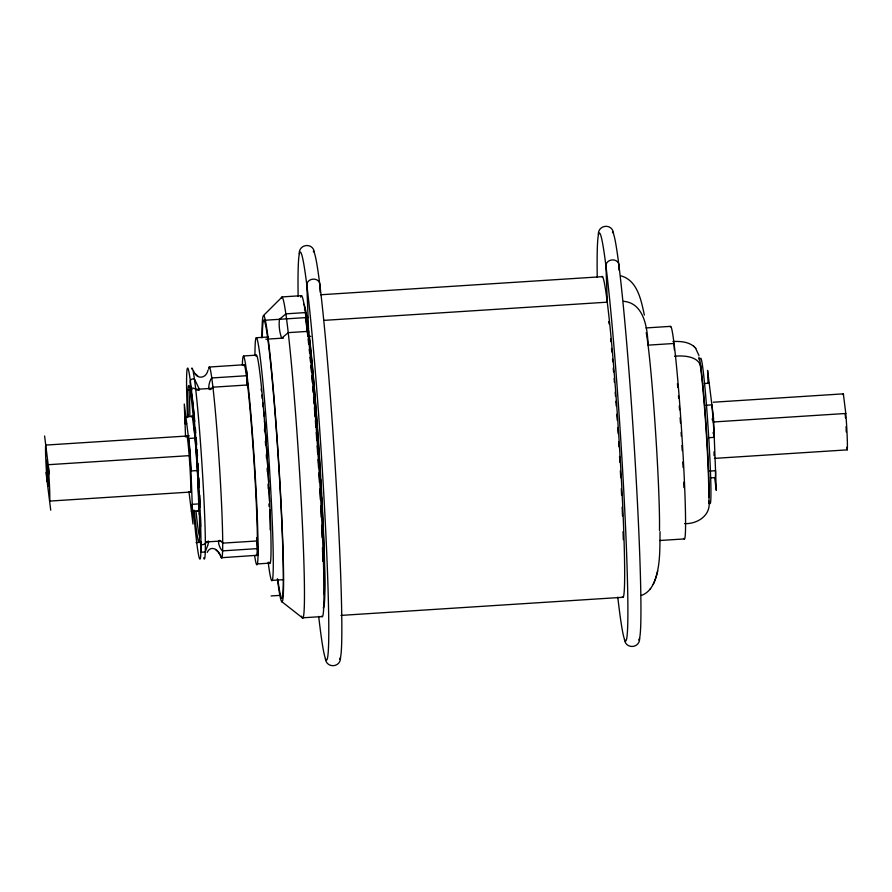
<?xml version="1.0" encoding="UTF-8"?>
<svg xmlns="http://www.w3.org/2000/svg" width="892" height="892" viewBox="0 0 892 892"><rect width="100%" height="100%" fill="white"/><g stroke="black" fill="none" stroke-linecap="round" stroke-linejoin="round"><path stroke-width="1.34" d="M660.047 531.632C659.757 549.349 660.693 567.959 653.212 584.461M247.619 386.693L247.541 387.44M708.928 501.126C711.27 515.197 697.421 524.206 684.632 523.615M199.351 389.614C198.671 392.926 190.832 383.727 191.133 390.852C191.234 386.414 187.287 377.662 194.478 379.078L199.34 389.135M200.488 541.422L200.878 552.248L205.216 551.981L207.669 545.525M299.255 253.941C298.675 243.784 313.137 242.323 314.408 252.436M340.51 657.337C341.056 667.551 326.583 668.788 325.346 658.709M598.365 234.73C597.785 224.572 612.246 223.111 613.518 233.225M639.62 638.126C640.155 648.339 625.682 649.566 624.456 639.497M657.727 570.969C655.397 580.592 651.684 591.864 641.359 595.432M207.769 545.28C210.746 535.222 205.416 546.484 200.979 544.544M208.037 370.091C206.119 378.944 196.508 379.736 193.698 371.094M650.023 589.389L650.569 588.542M207.2 552.427C210.479 545.157 217.704 548.981 219.923 554.724L219.12 553.096L221.472 557.712L256.483 555.348M263.553 315.478L282.173 296.913L301.674 295.665M209.118 367.047L244.196 364.739M257.286 540.953L256.829 537.764L257.922 555.114L257.286 540.953L222.654 543.139C215.998 534.754 218.518 547.956 222.554 550.866L257.208 548.636M320.719 294.761L602.646 276.654M263.463 320.328L308.42 317.44M324.008 320.362L607.329 302.165L605.924 265.783A6.523 5.452 -7.1 0 1 612.224 259.906A6.523 5.452 -7.1 0 1 618.937 264.946L619.137 270.332M265.827 339.216L283.533 338.079M308.063 336.507L310.784 336.329M646.031 327.933L670.673 326.349M243.427 355.975L256.428 355.139M246.471 375.733L211.817 377.963C208.929 380.594 206.32 395.301 212.976 387.184L247.63 384.965L246.415 370.102L247.207 385.701M186.562 389.96L192.081 389.603M196.218 389.336L212.764 388.276M185.893 416.82L194.021 416.296M704.312 383.527L709.185 383.214A47.834 1.884 86.3 0 0 708.616 383.27M186.673 423.644L185.045 423.745A47.834 1.884 86.3 0 1 185.893 416.798M189.327 435.865L45.737 445.086A28.254 1.115 86.3 0 0 47.131 481.479M713.299 402.214L843.353 393.851L845.806 413.475A28.254 1.115 86.3 0 1 847.199 449.869L714.447 458.388M195.649 438.017L188.602 438.474A47.834 1.884 86.3 0 1 190.955 470.965L197.466 470.563A47.867 1.884 86.3 0 0 195.103 437.994L192.393 416.408M705.94 405.236L711.894 404.857A47.834 1.884 86.3 0 1 714.258 437.348L708.839 437.716M189.071 455.656L48.19 464.71A28.254 1.115 86.3 0 1 49.595 501.092L190.475 492.05M713.054 422.005L845.806 413.475M199.284 503.88L192.237 504.326A47.834 1.884 86.3 0 1 191.401 511.25L199.529 510.726M709.575 471.099L715.54 470.72A47.834 1.884 86.3 0 1 714.693 477.633M710.355 477.911L714.158 477.677M196.028 542.615L201.547 542.258M205.684 541.99L220.859 541.02M256.539 563.989L269.54 563.153M659.723 540.507L684.365 538.924M271.135 595.945L280.679 595.332M321.912 616.573L302.399 617.822L281.582 601.498M340.978 615.402L622.906 597.294M271.581 580.413L283.545 579.688M256.283 337.722L268.514 337.009M674.586 356.22C684.309 355.328 700.543 356.209 701.157 369.098M672.914 341.502C680.15 341.212 688.267 341.658 694.032 346.542M623.486 301.306C644.292 303.001 647.525 328.669 648.083 345.148L674.096 343.476L674.341 349.842M620.776 275.806C637.579 280.266 641.17 300.403 644.358 315.054M195.716 374.004L198.169 376.413M695.47 347.992L698.971 355.529M215.563 549.439L217.96 551.858M693.686 346.185L695.805 348.337M200.555 541.444L200.956 544.298M846.876 447.249L847.199 449.869M714.771 478.29L716.298 490.433L713.5 417.657L707.59 370.414L708.058 382.779M307.93 335.927L305.443 312.59L285.942 313.839L279.43 319.303A138.65 75.72 -2.2 0 0 281.66 338.202L288.294 332.638L307.807 331.389L307.974 335.871M188.948 491.659L192.995 524.05L190.208 451.263L184.287 404.031L185.558 436.991M44.6 435.998L49.328 473.797M45.994 472.392L50.733 510.179M845.137 413.542L845.516 417.947M846.062 426.599L846.252 431.873M320.139 292.242L319.827 284.158A6.523 5.452 -7.1 0 0 313.114 279.118A6.523 5.452 -7.1 0 0 306.826 284.994L308.498 328.657M306.625 321.488L306.904 328.758M197.466 470.563L197.545 472.648M197.623 474.734L198.738 503.913A47.867 1.884 86.3 0 1 197.901 510.826M247.608 384.943L247.619 385.757M199.407 514.695A56.508 2.23 86.3 0 1 199.139 512.878M192.895 410.565A56.508 2.23 86.3 0 1 192.962 409.317M200.299 534.687A72.809 2.877 86.3 0 1 196.039 511.339M189.918 416.14A72.809 2.877 86.3 0 1 190.475 390.952M191.144 392.38A72.809 2.877 86.3 0 1 194.79 421.503M195.337 427.647A72.809 2.877 86.3 0 1 195.783 432.899M196.173 437.704A72.809 2.877 86.3 0 1 196.719 444.84M197.076 449.713A72.809 2.877 86.3 0 1 197.511 455.912M198.013 463.372A72.809 2.877 86.3 0 1 198.47 470.764M198.894 477.967A72.809 2.877 86.3 0 1 199.395 487.523M199.763 495.127A72.809 2.877 86.3 0 1 200.243 507.202M200.499 516.078A72.809 2.877 86.3 0 1 200.622 526.759M191.747 416.876A47.867 1.884 86.3 0 1 192.382 416.308M186.629 436.623A28.254 1.115 86.3 0 1 189.661 462.502A28.254 1.115 86.3 0 1 190.297 492.005M843.219 394.844A28.254 1.115 86.3 0 1 843.353 393.851M208.683 368.965A95.634 3.769 86.3 0 1 219.265 462.747A95.634 3.769 86.3 0 1 220.614 555.482M191.535 368.898A95.634 3.769 86.3 0 1 201.927 463.851A95.634 3.769 86.3 0 1 203.621 557.835M188.301 416.631A78.251 3.089 86.3 0 1 192.193 406.161A78.251 3.089 86.3 0 1 199.574 521.72A78.251 3.089 86.3 0 1 194.289 510.224M264.445 429.297A86.948 3.434 86.3 0 1 264.634 431.628M265.348 441.183A86.948 3.434 86.3 0 1 265.615 444.84M266.284 454.686A86.948 3.434 86.3 0 1 266.53 458.399M267.143 468.3A86.948 3.434 86.3 0 1 267.366 471.98M268.035 484.066A86.948 3.434 86.3 0 1 268.269 488.771M268.949 503.857A86.948 3.434 86.3 0 1 269.061 506.489M255.959 356.131A104.331 4.114 86.3 0 1 267.299 459.714A104.331 4.114 86.3 0 1 269.139 562.239M242.356 365.185A104.331 4.114 86.3 0 1 254.22 459.313A104.331 4.114 86.3 0 1 254.621 555.616M243.561 365.553A95.634 3.769 86.3 0 1 253.729 457.105A95.634 3.769 86.3 0 1 255.959 555.259M199.407 389.191A6.523 2.208 49.5 0 1 199.407 389.603M187.521 417.59A95.634 3.769 86.3 0 1 191.468 390.094A95.634 3.769 86.3 0 1 200.912 536.995A95.634 3.769 86.3 0 1 193.475 510.269M305.488 318.288A152.153 5.999 86.3 0 1 307.662 334.979M308.119 339.016A152.153 5.999 86.3 0 1 308.688 344.234M309.223 349.24A152.153 5.999 86.3 0 1 309.624 353.165M310.026 357.213A152.153 5.999 86.3 0 1 310.483 361.985M310.829 365.675A152.153 5.999 86.3 0 1 311.42 372.009M311.765 375.922A152.153 5.999 86.3 0 1 312.345 382.601M312.702 386.693A152.153 5.999 86.3 0 1 313.159 392.257M313.583 397.397A152.153 5.999 86.3 0 1 314.084 403.697M314.385 407.532A152.153 5.999 86.3 0 1 315.077 416.609M315.367 420.556A152.153 5.999 86.3 0 1 315.846 427.168M316.225 432.508A152.153 5.999 86.3 0 1 316.794 440.57M317.151 445.978A152.153 5.999 86.3 0 1 317.686 454.095M318.031 459.514A152.153 5.999 86.3 0 1 318.544 467.631M318.868 473.028A152.153 5.999 86.3 0 1 319.414 482.416M319.782 489.061A152.153 5.999 86.3 0 1 320.351 499.553M320.685 506.009A152.153 5.999 86.3 0 1 321.232 517.349M321.599 525.388A152.153 5.999 86.3 0 1 322.101 537.486M322.469 547.666A152.153 5.999 86.3 0 1 322.893 561.403M300.727 297.147A160.85 6.344 86.3 0 1 317.842 451.118A160.85 6.344 86.3 0 1 321.588 616.182M261.992 337.856A143.456 5.664 86.3 0 1 271.112 365.363A143.456 5.664 86.3 0 1 283.099 552.862A143.456 5.664 86.3 0 1 277.401 578.718M262.337 336.496A139.107 5.486 86.3 0 1 278.326 459.257A139.107 5.486 86.3 0 1 277.925 580.179M254.956 355.562A121.725 4.806 86.3 0 1 262.75 380.605A121.725 4.806 86.3 0 1 272.852 538.601A121.725 4.806 86.3 0 1 268.18 562.25M261.144 388.923A80.425 3.178 86.3 0 1 261.401 390.852M261.925 395.156A80.425 3.178 86.3 0 1 262.337 398.769M262.75 402.693A80.425 3.178 86.3 0 1 263.173 406.908M263.608 411.379A80.425 3.178 86.3 0 1 264.043 416.107M264.467 421.046A80.425 3.178 86.3 0 1 268.637 482.148M268.916 487.567A80.425 3.178 86.3 0 1 269.54 501.672M269.83 509.823A80.425 3.178 86.3 0 1 270.153 529.803M281.225 298.396A160.85 6.344 86.3 0 1 298.697 458.098A160.85 6.344 86.3 0 1 301.541 616.16M700.499 358.584A72.809 2.877 86.3 0 1 708.527 434.203A72.809 2.877 86.3 0 1 709.441 502.073M698.915 358.662A72.809 2.877 86.3 0 1 699.272 359.744M700.064 363.847A72.809 2.877 86.3 0 1 706.096 430.134A72.809 2.877 86.3 0 1 708.694 497.446M712.217 418.805A28.254 1.115 86.3 0 1 712.318 420.087M713.176 432.375A28.254 1.115 86.3 0 1 713.266 433.768M714.046 451.798A28.254 1.115 86.3 0 1 714.057 455.634M313.293 251.288A204.313 8.061 86.3 0 1 334.433 454.507A204.313 8.061 86.3 0 1 339.506 659.088M597.239 277.334A204.313 8.061 86.3 0 1 609.492 297.794A204.313 8.061 86.3 0 1 627.299 574.771A204.313 8.061 86.3 0 1 617.788 597.183M601.799 276.654A160.85 6.344 86.3 0 1 618.903 437.526A160.85 6.344 86.3 0 1 622.282 596.859M608.757 321.555A148.395 5.854 86.3 0 1 609.013 323.852M610.596 338.96A148.395 5.854 86.3 0 1 610.864 341.692M611.511 348.471A146.845 5.798 86.3 0 1 611.834 351.983M612.492 359.231A146.845 5.798 86.3 0 1 612.715 361.706M613.261 368.028A148.384 5.854 86.3 0 1 613.584 371.897M614.12 378.464A148.384 5.854 86.3 0 1 614.443 382.478M615.19 392.023A148.384 5.854 86.3 0 1 615.513 396.171M615.893 401.3A146.823 5.798 86.3 0 1 616.238 405.994M616.829 414.312A146.823 5.798 86.3 0 1 617.242 420.288M617.732 427.502A148.384 5.854 86.3 0 1 618.134 433.534M618.669 441.986A148.384 5.854 86.3 0 1 618.97 446.814M619.55 456.414A146.857 5.798 86.3 0 1 619.895 462.379M620.353 470.664A146.857 5.798 86.3 0 1 620.732 477.677M621.3 488.693A148.395 5.854 86.3 0 1 621.624 495.417M622.148 507.158A148.395 5.854 86.3 0 1 622.304 510.949A146.823 5.798 86.3 0 1 622.504 515.91M623.051 531.632A148.384 5.854 86.3 0 1 623.285 539.671M698.793 357.213A73.902 2.921 86.3 0 1 705.929 423.12A73.902 2.921 86.3 0 1 708.761 503.099M677.418 383.627A91.285 3.601 86.3 0 1 677.764 387.529M678.455 395.814A91.285 3.601 86.3 0 1 678.656 398.278M679.258 405.849A91.285 3.601 86.3 0 1 679.548 409.74M680.117 417.634A91.285 3.601 86.3 0 1 680.484 422.975M681.109 432.33A91.285 3.601 86.3 0 1 681.365 436.3M681.923 445.476A91.285 3.601 86.3 0 1 682.213 450.616M682.826 462.056A91.285 3.601 86.3 0 1 683.094 467.497M683.729 482.226A91.285 3.601 86.3 0 1 683.919 487.601M670.293 326.951A106.505 4.204 86.3 0 1 681.7 432.219A106.505 4.204 86.3 0 1 683.885 538.411M646.221 332.671A106.505 4.204 86.3 0 1 655.219 426.632A106.505 4.204 86.3 0 1 659.478 530.394M612.403 232.076A204.313 8.061 86.3 0 1 633.532 435.296A204.313 8.061 86.3 0 1 638.605 639.876M298.129 296.545A204.313 8.061 86.3 0 1 310.394 317.006A204.313 8.061 86.3 0 1 328.189 593.983A204.313 8.061 86.3 0 1 318.689 616.394M303.637 304.183A152.153 5.999 86.3 0 1 319.381 455.511A152.153 5.999 86.3 0 1 323.149 607.865M304.462 309.045A148.384 5.854 86.3 0 1 304.796 309.836M305.532 312.468A146.812 5.798 86.3 0 1 305.923 314.307M306.335 316.493A148.384 5.854 86.3 0 1 306.77 319.013M307.372 322.882A148.384 5.854 86.3 0 1 307.996 327.319M309.669 340.889A148.384 5.854 86.3 0 1 312.312 366.657M308.153 328.512A146.857 5.798 86.3 0 1 308.643 332.315M309.145 336.395A146.857 5.798 86.3 0 1 309.647 340.766M312.3 366.534A146.845 5.798 86.3 0 1 313.939 384.686A148.384 5.854 86.3 0 1 316.615 418.17A146.823 5.798 86.3 0 1 318.143 439.5A148.384 5.854 86.3 0 1 320.44 475.637M320.652 479.216A146.857 5.798 86.3 0 1 321.443 493.399M321.633 496.889A148.395 5.854 86.3 0 1 323.149 528.9M323.35 533.895A146.823 5.798 86.3 0 1 323.863 548.056A148.384 5.854 86.3 0 1 324.03 553.586M324.242 561.447A148.384 5.854 86.3 0 1 324.454 573.266A146.845 5.798 86.3 0 1 324.498 585.119M324.498 585.241A148.384 5.854 86.3 0 1 324.298 594.306M46.685 461.655L48.502 486.107L46.875 460.116L46.685 461.655"/></g></svg>
